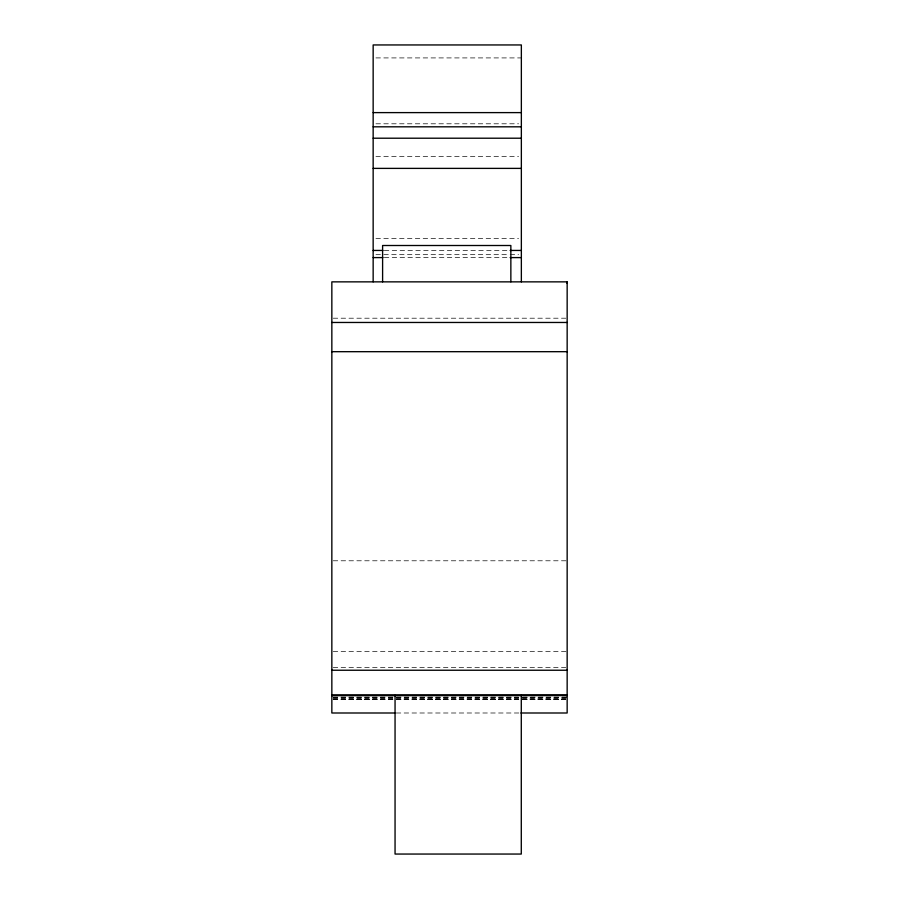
<?xml version="1.0" encoding="UTF-8"?>
<svg xmlns="http://www.w3.org/2000/svg" width="899" height="899" viewBox="0 0 899 899"><rect width="100%" height="100%" fill="white"/><g stroke="black" fill="none" stroke-linecap="round" stroke-linejoin="round"><path stroke-width="0.67" stroke-dasharray="4.5 3.37" d="M375.951 57.918L521.353 57.918M375.951 123.792L518.554 123.792M375.951 156.651L518.554 156.651M375.951 238.583L518.554 238.583M384.334 250.439L508.767 250.439M375.951 254.675L508.767 254.675M510.16 254.675L518.554 254.675M384.334 257.597L508.767 257.597M333.237 318.201L565.763 318.201M333.237 560.785L567.157 560.785M333.237 651.584L567.157 651.584M333.237 667.384L565.763 667.384M333.214 697.141L393.683 697.141M396.459 697.141L518.476 697.141M522.679 697.141L567.157 697.141M333.214 697.264L393.683 697.264M396.459 697.264L518.476 697.264M522.679 697.264L567.157 697.264M333.237 697.95L567.157 697.95M333.237 699.04L565.763 699.04M333.214 699.119L393.683 699.119M396.459 699.119L518.476 699.119M522.679 699.119L565.763 699.119M333.214 699.265L395.054 699.265M396.459 699.265L518.476 699.265M522.679 699.265L565.763 699.265M333.237 699.456L565.763 699.456M396.279 712.997L519.532 712.997"/><path stroke-width="1.35" d="M373.152 112.611L521.353 112.611M373.152 126.815L521.353 126.815M373.152 138.21L521.353 138.21M373.152 168.383L521.353 168.383M373.152 250.439L382.94 250.439M510.16 250.439L521.353 250.439M373.152 257.597L382.94 257.597M510.16 257.597L521.353 257.597M331.843 322.471L567.157 322.471M331.843 351.689L567.157 351.689M331.843 670.238L567.157 670.238M331.843 695.174L567.157 695.174M331.843 695.388L567.157 695.388M331.843 695.601L567.157 695.534M394.875 712.997L331.843 712.997L331.843 281.859L567.157 281.859L567.157 712.997L520.937 712.997M567.011 281.859L567.157 283.421M521.353 281.859L521.353 44.95L373.152 44.95L373.152 281.859M521.285 695.388L521.285 854.05L395.054 854.05L395.054 695.388M510.857 281.859L510.857 245.506L382.603 245.506L382.603 281.859"/></g></svg>
